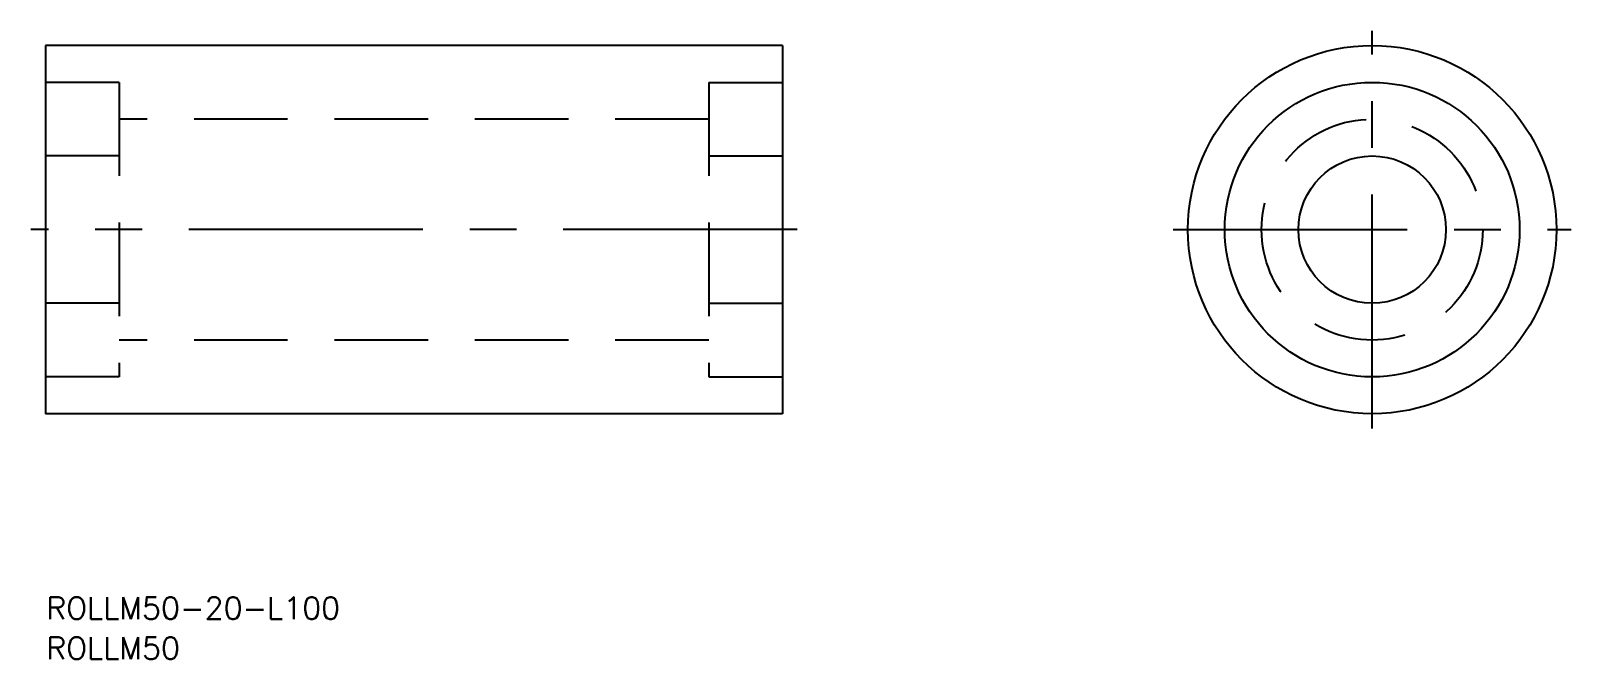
# Model space of a CAD drawing. Extents: x -2 to 207, y -58 to 27.
import ezdxf

# ---------------------------------------------------------------- set-up
doc = ezdxf.new("R2010")
doc.units = 0
doc.linetypes.add('CENTER', pattern=[50.8, 31.75, -6.35, 6.35, -6.35])
doc.linetypes.add('DASHED', pattern=[19.05, 12.7, -6.35])
doc.layers.get('0').update_dxf_attribs({"linetype": 'CONTINUOUS'})
doc.layers.add('CENTER', color=1, linetype='CENTER')
doc.styles.get("Standard").update_dxf_attribs({"font": 'txt.shx', "height": 3, "bigfont": 'bigfont.shx'})

# ---------------------------------------------------------------- blocks, each defined once
blk = doc.blocks.new('*U8')
at = {"color": 7, "linetype": 'CONTINUOUS'}
blk.add_text('ROLLM50-20-L100', height=3, dxfattribs=at).set_placement((0.11, -52.89))
blk = doc.blocks.new('*U9')
at = {"color": 7, "linetype": 'CONTINUOUS'}
blk.add_text('ROLLM50', height=3, dxfattribs=at).set_placement((0.11, -58.33))

msp = doc.modelspace()

# ---------------------------------------------------------------- linework, layer by layer
at = {"color": 7, "linetype": 'CONTINUOUS'}
for p, q in [((0, 25), (0, -25)), ((100, 25), (0, 25)), ((100, 25), (100, -25)), ((100, -25), (0, -25))]:
    msp.add_line(p, q, dxfattribs=at)
at = {"color": 3, "linetype": 'DASHED'}
for p, q in [((10, 20), (0, 20)), ((10, 20), (10, -20)), ((90, 20), (100, 20)), ((90, 20), (90, -20)), ((90, 15), (10, 15)), ((10, 10), (0, 10)), ((90, 10), (100, 10)), ((10, -10), (0, -10)), ((90, -10), (100, -10)), ((90, -15), (10, -15)), ((10, -20), (0, -20)), ((90, -20), (100, -20))]:
    msp.add_line(p, q, dxfattribs=at)
at = {"color": 7, "linetype": 'CONTINUOUS'}
for radius in [25, 20, 10]:
    msp.add_circle((180, 0), radius, dxfattribs=at)
at = {"color": 3, "linetype": 'DASHED'}
msp.add_circle((180, 0), 15, dxfattribs=at)
at = {"layer": 'CENTER', "color": 1, "linetype": 'CENTER'}
for p, q in [((180, -27), (180, 27)), ((102, 0), (-2, 0)), ((153, 0), (207, 0))]:
    msp.add_line(p, q, dxfattribs=at)

# ---------------------------------------------------------------- block references
at = {"color": 7, "linetype": 'CONTINUOUS'}
for name in ['*U8', '*U9']:
    msp.add_blockref(name, (0, 0), dxfattribs=at)

doc.saveas('drawing.dxf')
